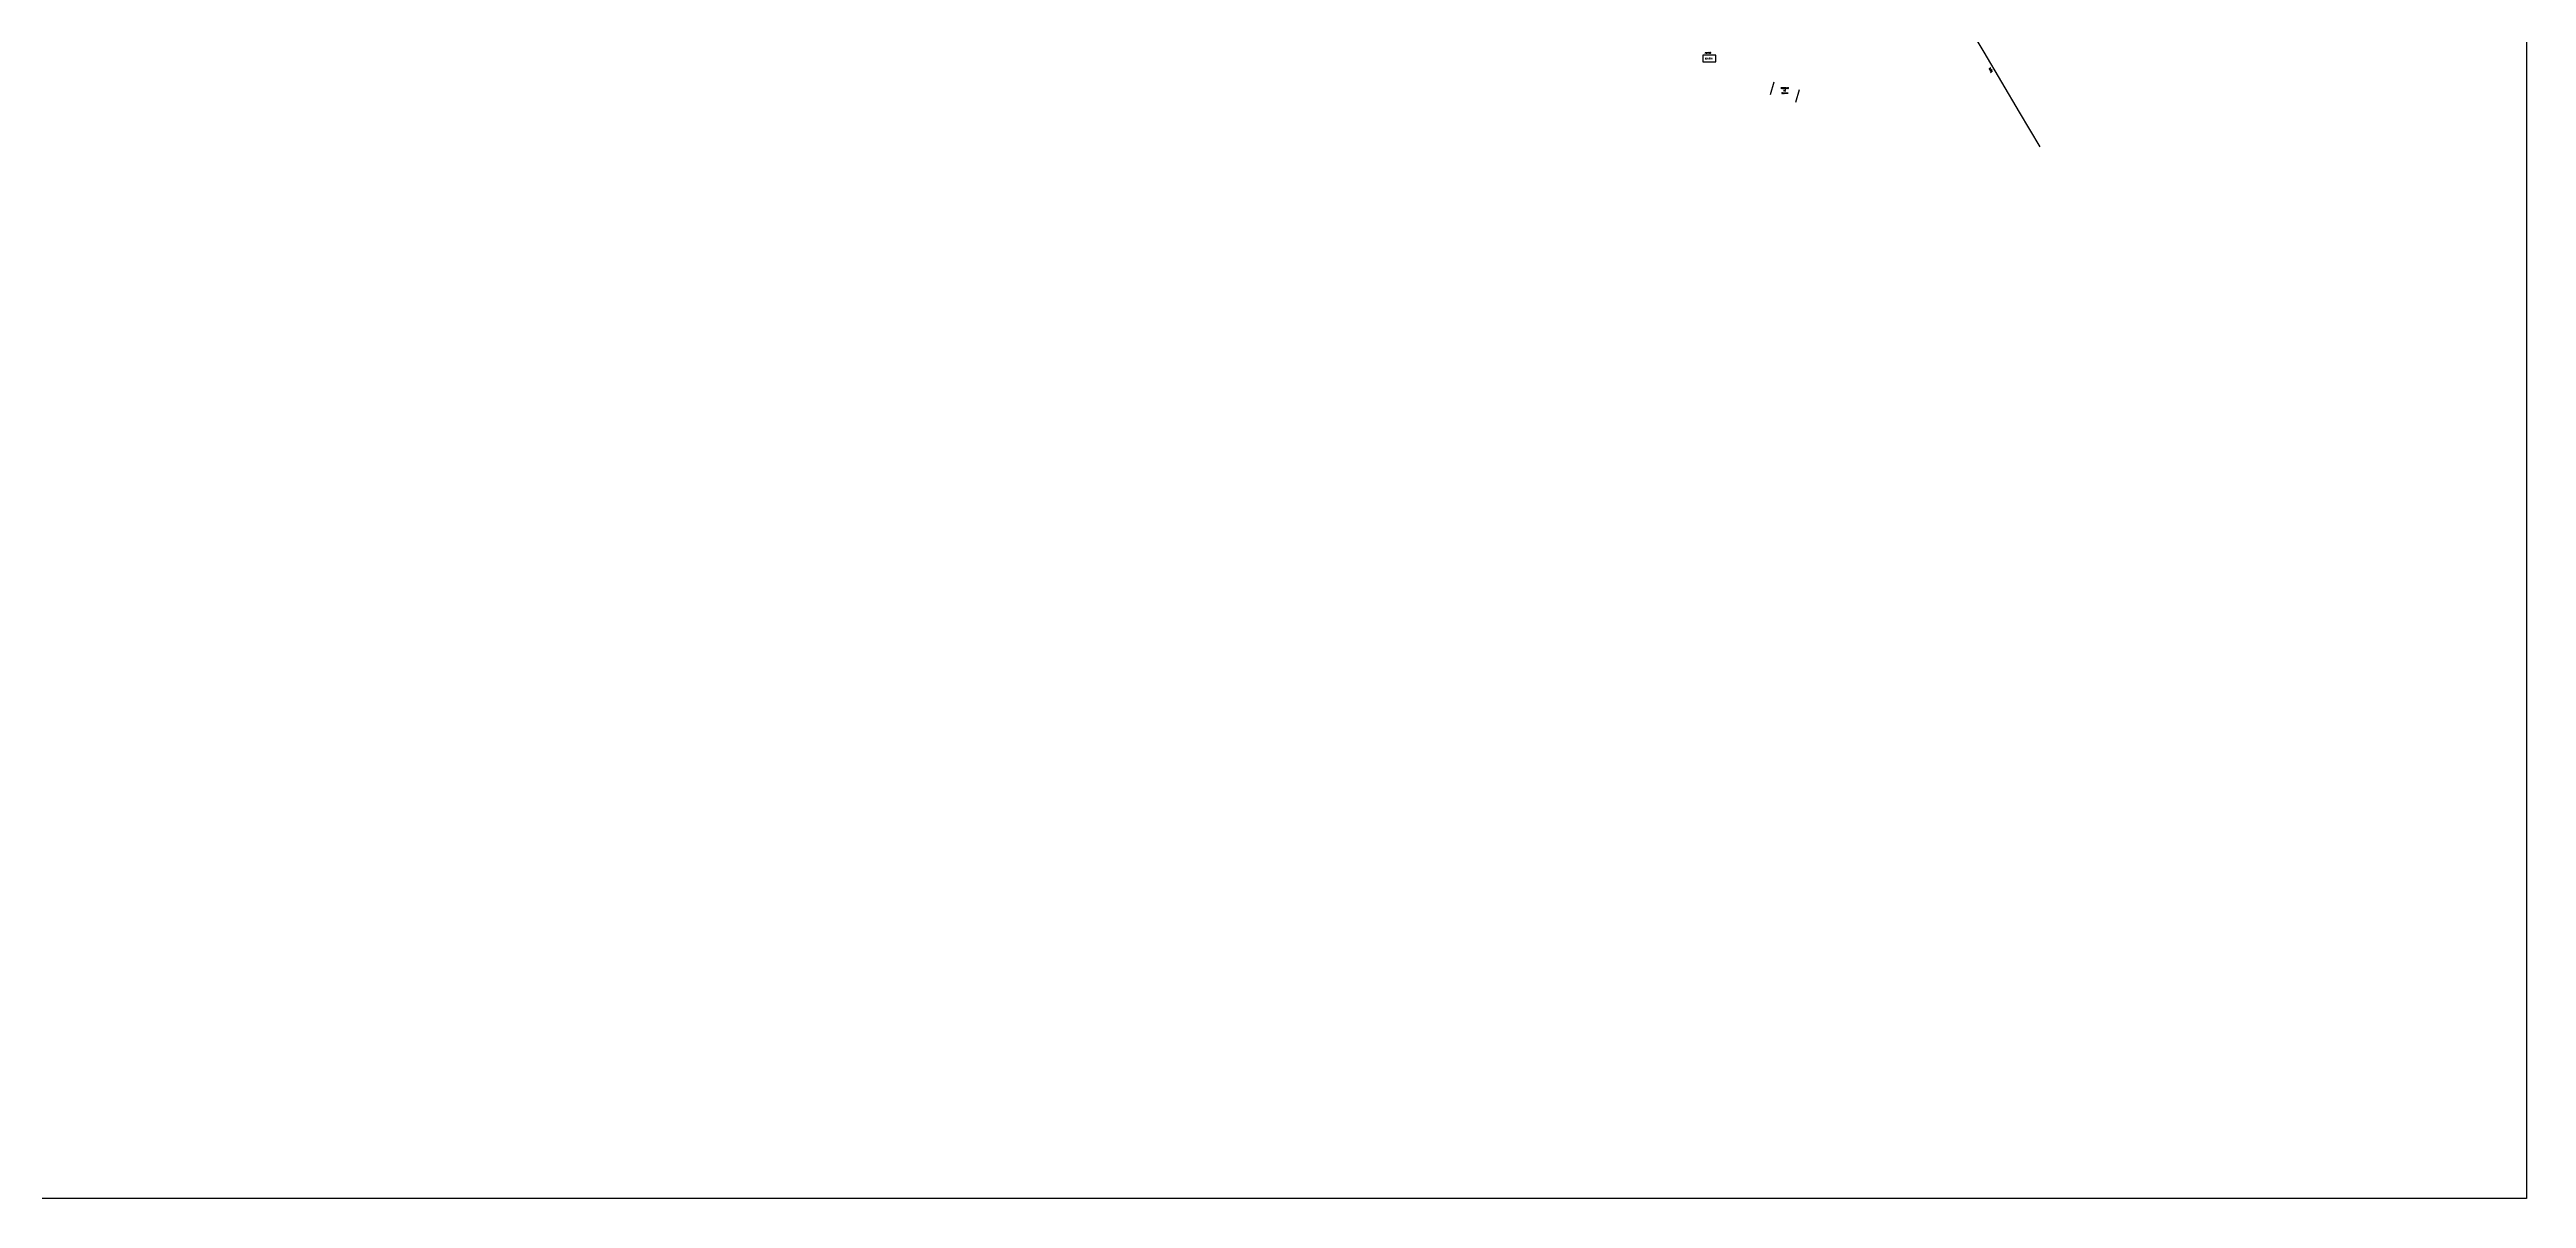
# Model space of a CAD drawing. Extents: x 714896 to 749292, y 8417558 to 8447149.
# Drawn here: x 743645 to 749292, y 8417558 to 8420176 of the extents above; entities that cross this region are included whole.
import ezdxf

# ---------------------------------------------------------------- set-up
doc = ezdxf.new("R2010")
doc.units = 0
doc.header["$MEASUREMENT"] = 0
doc.layers.get('0').update_dxf_attribs({"linetype": 'CONTINUOUS'})
for name, color, linetype in [('LOTE', 7, 'CONTINUOUS'), ('QUADRA', 6, 'CONTINUOUS'), ('TEXTO', 7, 'CONTINUOUS')]:
    doc.layers.add(name, color=color, linetype=linetype)
doc.styles.add('ROMANS3-5', font='romans.shx', dxfattribs={"height": 3.5})

msp = doc.modelspace()

# ---------------------------------------------------------------- linework, layer by layer
msp.add_lwpolyline([(714896.5, 8447149), (749291.6, 8447149), (749291.6, 8417557.8), (714896.5, 8417557.8)], close=True)
at = {"layer": 'LOTE', "color": 7}
msp.add_lwpolyline([(747413.9, 8420148.4), (747443.9, 8420148.4), (747443.9, 8420163.4), (747413.9, 8420163.4), (747413.9, 8420148.4)], close=True, dxfattribs=at)
for points in [[(747568.5, 8420074.1), (747576.9, 8420102.8)], [(747626.2, 8420056.1), (747634.6, 8420084.9)]]:
    msp.add_lwpolyline(points, dxfattribs=at)
at = {"layer": 'QUADRA'}
msp.add_lwpolyline([(747996.1, 8420267.9), (748054.6, 8420170.3), (748135.1, 8420033.5), (748182.5, 8419954.8)], dxfattribs=at)

# ---------------------------------------------------------------- texts
at = {"layer": 'TEXTO', "style": 'ROMANS3-5'}
for s, height, rotation, p in [('ALVINO', 3, 359.9895, (747418.8, 8420167.3)), ('C A S A ', 3, 359.9895, (747419.7, 8420154.2)), ('TERRENO', 3, 359.9895, (747591.5, 8420087.1)), ('TER.', 4.5, 120.8143, (748075.4, 8420125.7)), ('SILVANI', 3, 359.9895, (747593.7, 8420075.6)), ('DE', 3, 359.9895, (747598.2, 8420081.4))]:
    msp.add_text(s, height=height, rotation=rotation, dxfattribs=at).set_placement(p)

doc.saveas('drawing.dxf')
